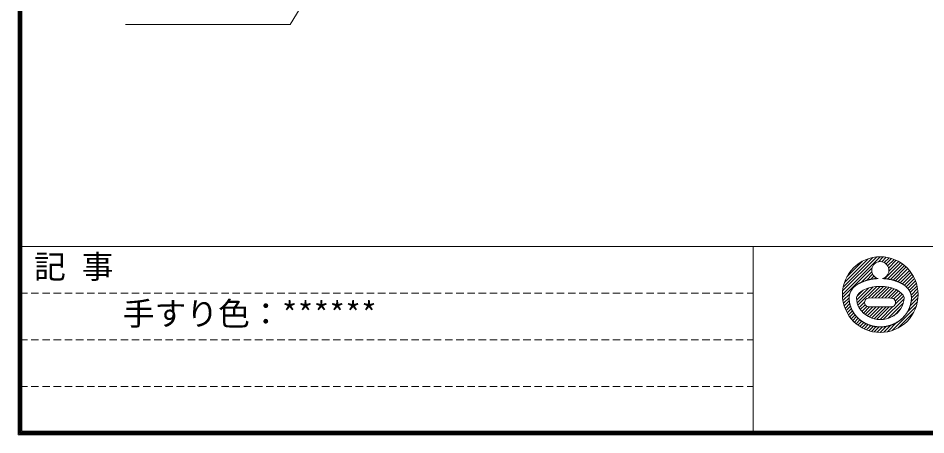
# Model space of a CAD drawing. Units: millimetres at full size; details may follow other scales. Extents: x -3135 to 4022, y -814 to 1448.
# Drawn here: x 819 to 1404, y -814 to -546 of the extents above; entities that cross this region are included whole.
import ezdxf
from ezdxf.enums import TextEntityAlignment as Align

# ---------------------------------------------------------------- set-up
doc = ezdxf.new("R2010")
doc.units = ezdxf.units.MM
doc.header["$LTSCALE"] = 4
doc.linetypes.add('DASHED1', pattern=[1.8, 1.2, -0.6])
doc.layers.add('0-0_0', color=7, linetype='Continuous', lineweight=18)
doc.layers.add('0-F_WAKU', color=7, linetype='Continuous', lineweight=18)
doc.layers.add('0-D_MOJI', color=6, linetype='Continuous')
doc.styles.add('ＭＳ ゴシック', font='')
doc.styles.get('ＭＳ ゴシック').set_extended_font_data('MS Gothic')

msp = doc.modelspace()

# ---------------------------------------------------------------- linework, layer by layer
at = {"layer": '0-0_0'}
for p, q in [((1349.85, -723.884), (1374.107, -699.627)), ((1349.96, -721.652), (1371.875, -699.738)), ((1350.33, -719.161), (1369.384, -700.107)), ((1351.101, -716.269), (1366.492, -700.878)), ((1372.959, -702.896), (1376.15, -699.705)), ((1375.14, -702.837), (1378.044, -699.932)), ((1376.73, -703.368), (1379.814, -700.284)), ((1377.976, -704.243), (1381.478, -700.741)), ((1352.693, -712.556), (1362.778, -702.47)), ((1376.951, -713.753), (1387.27, -703.434)), ((1378.862, -713.964), (1388.532, -704.294)), ((1378.93, -705.41), (1383.048, -701.292)), ((1379.564, -706.898), (1384.532, -701.929)), ((1379.717, -708.866), (1385.938, -702.645)), ((1380.677, -714.27), (1389.726, -705.222)), ((1382.404, -714.664), (1390.853, -706.215)), ((1349.928, -725.927), (1368.788, -707.067)), ((1361.851, -716.125), (1368.729, -709.248)), ((1365.222, -714.876), (1369.26, -710.838)), ((1368.005, -714.214), (1370.135, -712.084)), ((1384.044, -715.146), (1391.915, -707.275)), ((1385.596, -715.715), (1392.911, -708.4)), ((1387.059, -716.373), (1393.842, -709.591)), ((1388.429, -717.124), (1394.704, -710.85)), ((1389.699, -717.976), (1395.496, -712.179)), ((1366.67, -726.156), (1374.161, -718.664)), ((1370.496, -713.844), (1371.302, -713.038)), ((1390.86, -718.937), (1396.215, -713.582)), ((1391.898, -720.02), (1396.855, -715.063)), ((1392.796, -721.242), (1397.41, -716.629)), ((1393.527, -722.633), (1397.871, -718.289)), ((1350.155, -727.821), (1354.579, -723.398)), ((1358.975, -727.487), (1366.767, -719.695)), ((1359.102, -725.238), (1363.156, -721.184)), ((1359.319, -729.264), (1369.53, -719.052)), ((1359.852, -730.853), (1371.954, -718.751)), ((1368.8, -726.147), (1376.213, -718.734)), ((1370.918, -726.15), (1378.131, -718.938)), ((1373.036, -726.154), (1379.93, -719.26)), ((1375.154, -726.157), (1381.619, -719.692)), ((1377.272, -726.16), (1383.199, -720.233)), ((1379.39, -726.164), (1384.669, -720.884)), ((1381.516, -726.16), (1386.021, -721.654)), ((1383.012, -726.784), (1387.24, -722.556)), ((1383.902, -728.016), (1388.297, -723.621)), ((1394.044, -724.237), (1398.227, -720.055)), ((1394.066, -728.458), (1398.544, -723.98)), ((1394.25, -726.153), (1398.459, -721.944)), ((1350.506, -729.591), (1354.142, -725.956)), ((1350.964, -731.255), (1354.262, -727.957)), ((1351.515, -732.825), (1354.569, -729.772)), ((1360.536, -732.289), (1364.079, -728.746)), ((1367.084, -726.144), (1381.577, -726.167)), ((1376.276, -739.884), (1389.493, -726.667)), ((1378.968, -739.313), (1389.095, -729.186)), ((1383.847, -730.192), (1389.138, -724.901)), ((1391.754, -735.013), (1398.084, -728.682)), ((1393.443, -731.202), (1398.442, -726.204)), ((1352.152, -734.31), (1355.025, -731.437)), ((1352.868, -735.715), (1355.608, -732.976)), ((1353.657, -737.047), (1356.299, -734.406)), ((1354.517, -738.309), (1357.088, -735.738)), ((1361.353, -733.594), (1364.456, -730.49)), ((1362.288, -734.78), (1365.52, -731.548)), ((1363.335, -735.854), (1367.268, -731.921)), ((1364.49, -736.82), (1369.392, -731.919)), ((1365.754, -737.678), (1371.516, -731.917)), ((1366.728, -731.922), (1381.574, -731.906)), ((1367.13, -738.424), (1373.639, -731.914)), ((1368.626, -739.049), (1375.763, -731.912)), ((1370.256, -739.54), (1377.886, -731.91)), ((1372.043, -739.875), (1380.01, -731.908)), ((1374.025, -740.014), (1382.348, -731.69)), ((1381.777, -747.111), (1397.334, -731.554)), ((1382.864, -737.539), (1387.495, -732.908)), ((1385.439, -745.57), (1395.793, -735.216)), ((1355.444, -739.503), (1357.968, -736.979)), ((1356.438, -740.63), (1358.934, -738.134)), ((1357.498, -741.692), (1359.985, -739.205)), ((1358.622, -742.688), (1361.118, -740.193)), ((1359.814, -743.619), (1362.332, -741.1)), ((1361.072, -744.481), (1363.63, -741.924)), ((1378.905, -747.862), (1384.957, -741.81)), ((1362.402, -745.273), (1365.014, -742.661)), ((1363.804, -745.992), (1366.491, -743.305)), ((1365.286, -746.632), (1368.068, -743.85)), ((1366.852, -747.187), (1369.756, -744.283)), ((1368.512, -747.648), (1371.572, -744.588)), ((1370.278, -748.004), (1373.54, -744.741)), ((1372.166, -748.236), (1375.706, -744.697)), ((1374.203, -748.321), (1378.142, -744.382)), ((1376.426, -748.219), (1381.016, -743.629))]:
    msp.add_line(p, q, dxfattribs=at)
for points in [[(1046.061, -465.408), (994.242, -550.195), (888.208, -550.195)], [(1359.458, -717.431), (1359.342, -717.509), (1359.223, -717.592), (1359.098, -717.682), (1358.963, -717.78), (1358.821, -717.884), (1358.674, -717.994), (1358.526, -718.108), (1358.378, -718.222), (1358.233, -718.334), (1358.095, -718.444), (1357.965, -718.548), (1357.846, -718.646), (1357.735, -718.739), (1357.632, -718.829), (1357.534, -718.917), (1357.439, -719.006), (1357.345, -719.097), (1357.249, -719.193), (1357.15, -719.295), (1357.046, -719.406), (1356.939, -719.522), (1356.83, -719.642), (1356.722, -719.764), (1356.615, -719.886), (1356.512, -720.004), (1356.415, -720.118), (1356.325, -720.224), (1356.245, -720.321), (1356.172, -720.41), (1356.105, -720.496), (1356.042, -720.578), (1355.982, -720.66), (1355.922, -720.744), (1355.862, -720.833), (1355.799, -720.929), (1355.732, -721.033), (1355.661, -721.144), (1355.589, -721.26), (1355.516, -721.379)], [(1367.334, -714.349), (1367.066, -714.404), (1366.814, -714.457), (1366.582, -714.507), (1366.366, -714.557), (1366.161, -714.606), (1365.962, -714.656), (1365.765, -714.709), (1365.565, -714.766), (1365.356, -714.828), (1365.134, -714.896), (1364.896, -714.971), (1364.645, -715.052), (1364.385, -715.138), (1364.121, -715.227), (1363.858, -715.317), (1363.601, -715.407), (1363.354, -715.494), (1363.122, -715.579), (1362.909, -715.658), (1362.711, -715.734), (1362.526, -715.808), (1362.349, -715.882), (1362.176, -715.958), (1362.004, -716.036), (1361.83, -716.12), (1361.648, -716.209), (1361.456, -716.306), (1361.258, -716.408), (1361.056, -716.515), (1360.853, -716.623), (1360.654, -716.732), (1360.462, -716.837), (1360.28, -716.939), (1360.112, -717.034), (1359.96, -717.122), (1359.822, -717.203), (1359.695, -717.28), (1359.575, -717.355), (1359.458, -717.431)], [(1372.776, -713.668), (1372.727, -713.671), (1372.706, -713.672), (1372.682, -713.673), (1372.654, -713.674), (1372.623, -713.675), (1372.59, -713.677), (1372.555, -713.678), (1372.519, -713.68), (1372.483, -713.682), (1372.446, -713.684), (1372.406, -713.686), (1372.361, -713.689), (1372.308, -713.692), (1372.244, -713.696), (1372.168, -713.701), (1372.075, -713.707), (1371.964, -713.714), (1371.832, -713.724), (1371.683, -713.734), (1371.518, -713.746), (1371.343, -713.759), (1371.159, -713.773), (1370.97, -713.788), (1370.78, -713.805), (1370.591, -713.822), (1370.406, -713.841), (1370.223, -713.86), (1370.038, -713.882), (1369.849, -713.907), (1369.652, -713.934), (1369.445, -713.965), (1369.224, -714), (1368.987, -714.04), (1368.731, -714.084), (1368.46, -714.132), (1368.18, -714.184), (1367.896, -714.238), (1367.612, -714.294), (1367.334, -714.349)], [(1375.618, -713.668), (1375.666, -713.671), (1375.687, -713.672), (1375.712, -713.673), (1375.74, -713.674), (1375.77, -713.675), (1375.804, -713.677), (1375.838, -713.678), (1375.874, -713.68), (1375.911, -713.682), (1375.948, -713.684), (1375.988, -713.686), (1376.033, -713.689), (1376.086, -713.692), (1376.149, -713.696), (1376.226, -713.701), (1376.319, -713.707), (1376.43, -713.714), (1376.562, -713.724), (1376.711, -713.734), (1376.875, -713.746), (1377.051, -713.759), (1377.234, -713.773), (1377.423, -713.788), (1377.614, -713.805), (1377.802, -713.822), (1377.988, -713.841), (1378.171, -713.86), (1378.356, -713.882), (1378.545, -713.907), (1378.741, -713.934), (1378.948, -713.965), (1379.169, -714), (1379.407, -714.04), (1379.662, -714.084), (1379.933, -714.132), (1380.213, -714.184), (1380.498, -714.238), (1380.782, -714.294), (1381.06, -714.349)], [(1381.06, -714.349), (1381.328, -714.404), (1381.579, -714.457), (1381.812, -714.507), (1382.028, -714.557), (1382.233, -714.606), (1382.431, -714.656), (1382.628, -714.709), (1382.829, -714.766), (1383.038, -714.828), (1383.26, -714.896), (1383.498, -714.971), (1383.749, -715.052), (1384.009, -715.138), (1384.272, -715.227), (1384.535, -715.317), (1384.792, -715.407), (1385.039, -715.494), (1385.271, -715.579), (1385.485, -715.658), (1385.682, -715.734), (1385.868, -715.808), (1386.045, -715.882), (1386.217, -715.958), (1386.389, -716.036), (1386.564, -716.12), (1386.746, -716.209), (1386.937, -716.306), (1387.136, -716.408), (1387.338, -716.515), (1387.54, -716.623), (1387.74, -716.732), (1387.932, -716.837), (1388.114, -716.939), (1388.282, -717.034), (1388.434, -717.122), (1388.571, -717.203), (1388.698, -717.28), (1388.819, -717.355), (1388.935, -717.431)], [(1388.935, -717.431), (1389.051, -717.509), (1389.17, -717.592), (1389.296, -717.682), (1389.431, -717.78), (1389.573, -717.884), (1389.719, -717.994), (1389.868, -718.108), (1390.016, -718.222), (1390.16, -718.334), (1390.299, -718.444), (1390.429, -718.548), (1390.548, -718.646), (1390.658, -718.739), (1390.762, -718.829), (1390.86, -718.917), (1390.955, -719.006), (1391.049, -719.097), (1391.144, -719.193), (1391.244, -719.295), (1391.347, -719.406), (1391.454, -719.522), (1391.563, -719.642), (1391.672, -719.764), (1391.779, -719.886), (1391.882, -720.004), (1391.979, -720.118), (1392.068, -720.224), (1392.149, -720.321), (1392.222, -720.41), (1392.289, -720.496), (1392.352, -720.578), (1392.412, -720.66), (1392.471, -720.744), (1392.532, -720.833), (1392.595, -720.929), (1392.662, -721.033), (1392.733, -721.144), (1392.805, -721.26), (1392.878, -721.379)], [(1355.516, -721.379), (1355.443, -721.498), (1355.373, -721.617), (1355.306, -721.731), (1355.244, -721.84), (1355.187, -721.941), (1355.135, -722.037), (1355.086, -722.13), (1355.041, -722.222), (1354.997, -722.314), (1354.954, -722.411), (1354.91, -722.513), (1354.866, -722.624), (1354.818, -722.743), (1354.769, -722.871), (1354.72, -723.004), (1354.67, -723.14), (1354.622, -723.277), (1354.575, -723.412), (1354.531, -723.543), (1354.491, -723.667), (1354.455, -723.782), (1354.423, -723.89), (1354.394, -723.992), (1354.369, -724.09), (1354.346, -724.185), (1354.326, -724.28), (1354.307, -724.376), (1354.29, -724.474), (1354.273, -724.576), (1354.257, -724.681), (1354.242, -724.786), (1354.228, -724.89), (1354.216, -724.991), (1354.204, -725.086), (1354.194, -725.176), (1354.184, -725.256), (1354.177, -725.326), (1354.171, -725.387), (1354.166, -725.44)], [(1392.878, -721.379), (1392.95, -721.498), (1393.02, -721.617), (1393.088, -721.731), (1393.15, -721.84), (1393.207, -721.941), (1393.259, -722.037), (1393.307, -722.13), (1393.352, -722.222), (1393.396, -722.314), (1393.44, -722.411), (1393.483, -722.513), (1393.528, -722.624), (1393.576, -722.743), (1393.624, -722.871), (1393.674, -723.004), (1393.724, -723.14), (1393.772, -723.277), (1393.819, -723.412), (1393.863, -723.543), (1393.903, -723.667), (1393.939, -723.782), (1393.971, -723.89), (1393.999, -723.992), (1394.024, -724.09), (1394.047, -724.185), (1394.068, -724.28), (1394.086, -724.376), (1394.104, -724.474), (1394.121, -724.576), (1394.136, -724.681), (1394.152, -724.786), (1394.165, -724.89), (1394.178, -724.991), (1394.19, -725.086), (1394.2, -725.176), (1394.209, -725.256), (1394.217, -725.326), (1394.223, -725.387), (1394.228, -725.44)], [(1354.166, -725.44), (1354.162, -725.487), (1354.158, -725.528), (1354.156, -725.565), (1354.153, -725.6), (1354.152, -725.633), (1354.15, -725.666), (1354.148, -725.699), (1354.147, -725.73), (1354.146, -725.76), (1354.145, -725.788), (1354.144, -725.814), (1354.144, -725.836), (1354.142, -725.898)], [(1354.142, -725.897), (1354.142, -726.172), (1354.142, -726.287), (1354.142, -726.425), (1354.144, -726.583), (1354.146, -726.756), (1354.151, -726.942), (1354.158, -727.138), (1354.168, -727.341), (1354.18, -727.546), (1354.197, -727.754), (1354.218, -727.966), (1354.246, -728.188), (1354.282, -728.425), (1354.328, -728.682), (1354.384, -728.964), (1354.452, -729.277), (1354.535, -729.625), (1354.632, -730.01), (1354.742, -730.428), (1354.865, -730.868), (1354.998, -731.324), (1355.14, -731.785), (1355.289, -732.245), (1355.444, -732.694), (1355.602, -733.124), (1355.765, -733.528), (1355.934, -733.912), (1356.114, -734.282), (1356.308, -734.645), (1356.522, -735.007), (1356.759, -735.374), (1357.024, -735.755), (1357.32, -736.155), (1357.649, -736.579), (1358.008, -737.02), (1358.388, -737.472), (1358.782, -737.926), (1359.183, -738.374), (1359.585, -738.807)], [(1354.142, -725.898), (1354.142, -725.899), (1354.142, -725.899), (1354.142, -725.9), (1354.142, -725.9), (1354.142, -725.9), (1354.142, -725.901), (1354.142, -725.901), (1354.142, -725.902), (1354.142, -725.904), (1354.142, -725.909), (1354.142, -725.92), (1354.142, -725.937), (1354.142, -725.962), (1354.142, -725.998), (1354.142, -726.046), (1354.142, -726.106), (1354.142, -726.178), (1354.142, -726.26), (1354.143, -726.351), (1354.144, -726.448), (1354.146, -726.55), (1354.149, -726.656), (1354.152, -726.763), (1354.157, -726.871), (1354.163, -726.982), (1354.17, -727.098), (1354.18, -727.222), (1354.192, -727.356), (1354.208, -727.503), (1354.226, -727.666), (1354.248, -727.848), (1354.274, -728.049), (1354.304, -728.267), (1354.337, -728.497), (1354.372, -728.736), (1354.41, -728.977), (1354.45, -729.219), (1354.491, -729.455), (1354.533, -729.682)], [(1354.533, -729.682), (1354.576, -729.896), (1354.62, -730.102), (1354.667, -730.301), (1354.719, -730.499), (1354.776, -730.7), (1354.839, -730.908), (1354.91, -731.126), (1354.99, -731.36), (1355.079, -731.611), (1355.176, -731.876), (1355.28, -732.15), (1355.388, -732.428), (1355.498, -732.706), (1355.609, -732.978), (1355.718, -733.238), (1355.823, -733.483), (1355.923, -733.709), (1356.021, -733.919), (1356.117, -734.117), (1356.216, -734.308), (1356.319, -734.498), (1356.428, -734.689), (1356.547, -734.888), (1356.677, -735.099), (1356.82, -735.324), (1356.975, -735.562), (1357.137, -735.807), (1357.305, -736.055), (1357.474, -736.302), (1357.642, -736.544), (1357.807, -736.775), (1357.964, -736.991), (1358.112, -737.19), (1358.254, -737.374), (1358.392, -737.547), (1358.53, -737.712), (1358.673, -737.876), (1358.822, -738.04), (1358.981, -738.208)], [(1392.951, -732.65), (1393.032, -732.45), (1393.108, -732.249), (1393.182, -732.042), (1393.255, -731.823), (1393.329, -731.588), (1393.406, -731.332), (1393.485, -731.062), (1393.564, -730.78), (1393.642, -730.492), (1393.718, -730.203), (1393.79, -729.92), (1393.856, -729.645), (1393.917, -729.386), (1393.97, -729.146), (1394.015, -728.922), (1394.054, -728.713), (1394.088, -728.515), (1394.116, -728.326), (1394.139, -728.142), (1394.159, -727.962), (1394.176, -727.781), (1394.19, -727.598), (1394.202, -727.416), (1394.212, -727.236), (1394.221, -727.063), (1394.228, -726.899), (1394.234, -726.747), (1394.238, -726.61), (1394.242, -726.492), (1394.244, -726.394), (1394.246, -726.314), (1394.248, -726.251), (1394.249, -726.201), (1394.25, -726.162), (1394.251, -726.131), (1394.251, -726.105), (1394.251, -726.081), (1394.251, -726.058), (1394.252, -726.036)], [(1393.007, -732.393), (1393.19, -731.899), (1393.361, -731.416), (1393.517, -730.953), (1393.656, -730.52), (1393.774, -730.122), (1393.875, -729.757), (1393.959, -729.422), (1394.027, -729.11), (1394.083, -728.817), (1394.127, -728.538), (1394.162, -728.269), (1394.189, -728.005), (1394.21, -727.742), (1394.225, -727.484), (1394.236, -727.233), (1394.244, -726.995), (1394.248, -726.773), (1394.251, -726.572), (1394.252, -726.396), (1394.252, -725.897)], [(1394.228, -725.44), (1394.232, -725.487), (1394.236, -725.528), (1394.238, -725.565), (1394.24, -725.6), (1394.242, -725.633), (1394.244, -725.666), (1394.245, -725.699), (1394.246, -725.73), (1394.248, -725.76), (1394.248, -725.788), (1394.249, -725.814), (1394.25, -725.836), (1394.252, -725.898)], [(1394.252, -726.036), (1394.252, -726.014), (1394.252, -725.994), (1394.252, -725.974), (1394.252, -725.957), (1394.252, -725.942), (1394.252, -725.898)], [(1378.119, -744.475), (1378.559, -744.377), (1379.016, -744.258), (1379.5, -744.117), (1380.018, -743.954), (1380.564, -743.77), (1381.127, -743.571), (1381.696, -743.36), (1382.263, -743.14), (1382.816, -742.916), (1383.345, -742.692), (1383.841, -742.471), (1384.296, -742.256), (1384.715, -742.042), (1385.107, -741.825), (1385.481, -741.598), (1385.845, -741.357), (1386.208, -741.095), (1386.577, -740.808), (1386.963, -740.489), (1387.37, -740.136), (1387.793, -739.753), (1388.225, -739.349), (1388.658, -738.931), (1389.085, -738.506), (1389.497, -738.082), (1389.887, -737.667), (1390.247, -737.268), (1390.572, -736.89), (1390.865, -736.528), (1391.13, -736.176), (1391.372, -735.825), (1391.596, -735.469), (1391.808, -735.101), (1392.012, -734.712), (1392.214, -734.297), (1392.416, -733.85), (1392.617, -733.377), (1392.816, -732.889), (1393.007, -732.393)], [(1386.831, -740.537), (1387.07, -740.353), (1387.303, -740.171), (1387.527, -739.993), (1387.736, -739.824), (1387.928, -739.665), (1388.104, -739.513), (1388.271, -739.366), (1388.43, -739.219), (1388.586, -739.068), (1388.742, -738.911), (1388.903, -738.744), (1389.073, -738.562), (1389.253, -738.363), (1389.442, -738.151), (1389.636, -737.929), (1389.832, -737.702), (1390.026, -737.472), (1390.214, -737.246), (1390.394, -737.027), (1390.562, -736.818), (1390.715, -736.622), (1390.855, -736.438), (1390.986, -736.259), (1391.109, -736.082), (1391.228, -735.902), (1391.347, -735.716), (1391.467, -735.518), (1391.592, -735.304), (1391.725, -735.072), (1391.863, -734.825), (1392.003, -734.568), (1392.144, -734.304), (1392.283, -734.039), (1392.417, -733.778), (1392.544, -733.525), (1392.662, -733.286), (1392.768, -733.062), (1392.863, -732.852), (1392.951, -732.65)], [(1358.981, -738.208), (1359.155, -738.387), (1359.344, -738.577), (1359.547, -738.777), (1359.759, -738.982), (1359.977, -739.19), (1360.196, -739.395), (1360.414, -739.596), (1360.624, -739.787), (1360.825, -739.966), (1361.013, -740.129), (1361.191, -740.28), (1361.364, -740.42), (1361.535, -740.553), (1361.709, -740.683), (1361.89, -740.813), (1362.082, -740.945), (1362.29, -741.084), (1362.516, -741.231), (1362.757, -741.385), (1363.009, -741.543), (1363.266, -741.701), (1363.524, -741.858), (1363.78, -742.01), (1364.027, -742.154), (1364.261, -742.288), (1364.48, -742.41), (1364.686, -742.521), (1364.885, -742.623), (1365.08, -742.719), (1365.278, -742.811), (1365.483, -742.902), (1365.699, -742.993), (1365.931, -743.087), (1366.184, -743.186), (1366.452, -743.289), (1366.731, -743.393), (1367.016, -743.497), (1367.302, -743.598), (1367.584, -743.696)], [(1359.585, -738.807), (1359.979, -739.218), (1360.359, -739.599), (1360.72, -739.943), (1361.068, -740.256), (1361.411, -740.542), (1361.757, -740.808), (1362.114, -741.059), (1362.49, -741.303), (1362.893, -741.544), (1363.331, -741.79), (1363.81, -742.044), (1364.322, -742.303), (1364.858, -742.563), (1365.407, -742.82), (1365.961, -743.069), (1366.508, -743.306), (1367.04, -743.525), (1367.545, -743.722), (1368.018, -743.895), (1368.466, -744.044), (1368.898, -744.172), (1369.324, -744.28), (1369.754, -744.372), (1370.198, -744.449), (1370.667, -744.514), (1371.169, -744.57), (1371.712, -744.619), (1372.288, -744.659), (1372.886, -744.692), (1373.495, -744.716), (1374.104, -744.732), (1374.703, -744.739), (1375.28, -744.736), (1375.825, -744.724), (1376.33, -744.701), (1376.802, -744.666), (1377.251, -744.618), (1377.686, -744.555), (1378.119, -744.475)], [(1377.54, -744.51), (1377.762, -744.47), (1377.992, -744.425), (1378.239, -744.374), (1378.504, -744.315), (1378.784, -744.25), (1379.074, -744.181), (1379.37, -744.108), (1379.664, -744.033), (1379.953, -743.957), (1380.23, -743.882), (1380.492, -743.809), (1380.733, -743.738), (1380.958, -743.669), (1381.171, -743.6), (1381.377, -743.528), (1381.582, -743.452), (1381.79, -743.37), (1382.007, -743.28), (1382.238, -743.181), (1382.485, -743.072), (1382.746, -742.953), (1383.016, -742.828), (1383.29, -742.698), (1383.563, -742.566), (1383.83, -742.435), (1384.086, -742.306), (1384.326, -742.183), (1384.548, -742.066), (1384.753, -741.954), (1384.947, -741.843), (1385.134, -741.732), (1385.318, -741.617), (1385.505, -741.495), (1385.699, -741.364), (1385.903, -741.221), (1386.122, -741.064), (1386.353, -740.895), (1386.59, -740.718), (1386.831, -740.537)], [(1367.584, -743.696), (1367.856, -743.789), (1368.113, -743.873), (1368.353, -743.949), (1368.578, -744.017), (1368.794, -744.078), (1369.006, -744.133), (1369.218, -744.184), (1369.438, -744.233), (1369.668, -744.28), (1369.916, -744.326), (1370.183, -744.374), (1370.467, -744.421), (1370.762, -744.468), (1371.063, -744.514), (1371.364, -744.558), (1371.66, -744.598), (1371.946, -744.635), (1372.216, -744.668), (1372.466, -744.695), (1372.7, -744.718), (1372.924, -744.735), (1373.143, -744.748), (1373.362, -744.756), (1373.587, -744.761), (1373.823, -744.762), (1374.075, -744.76), (1374.346, -744.754), (1374.634, -744.745), (1374.933, -744.734), (1375.238, -744.72), (1375.542, -744.704), (1375.84, -744.686), (1376.128, -744.667), (1376.398, -744.646), (1376.65, -744.624), (1376.884, -744.6), (1377.107, -744.574), (1377.324, -744.544), (1377.54, -744.51)]]:
    msp.add_lwpolyline(points, dxfattribs=at)
msp.add_circle((1374.197, -723.974), 24.347, dxfattribs=at)
for centre, radius, start, end in [((1374.197, -708.305), 5.548, 285.316, 255.163), ((1366.96, -729.036), 2.895, 87.543, 274.722), ((1381.193, -729.036), 2.895, 262.562, 97.443)]:
    msp.add_arc(centre, radius, start, end, dxfattribs=at)
for centre, major_axis, ratio, start_param, end_param in [((1374.158, -727.108), (-15.44, 0), 0.546875, 4.7098907, 6.1394595), ((1374.235, -727.108), (15.44, 0), 0.546875, 0.1437258, 1.5732946), ((1374.197, -725.902), (-15.319, 0), 0.92126, 6.2828981, 9.4250652)]:
    msp.add_ellipse(centre, major_axis=major_axis, ratio=ratio, start_param=start_param, end_param=end_param, dxfattribs=at)
at = {"layer": '0-F_WAKU'}
for p, q in [((819.207, 1448.2), (819.207, -814.2)), ((819.807, 1447.6), (819.807, -813.6)), ((820.407, 1447), (820.407, -813)), ((821.007, 1446.4), (821.007, -812.4)), ((821.607, 1445.8), (821.607, -811.8)), ((820.407, -693), (4020.407, -693)), ((1292.407, -693), (1292.407, -813)), ((821.607, -811.8), (4019.207, -811.8)), ((819.207, -814.2), (4021.607, -814.2)), ((819.807, -813.6), (4021.007, -813.6)), ((820.407, -813), (4020.407, -813)), ((821.007, -812.4), (4019.807, -812.4))]:
    msp.add_line(p, q, dxfattribs=at)
at = {"layer": '0-F_WAKU', "linetype": 'DASHED1'}
for p, q in [((820.407, -723), (1292.407, -723)), ((820.407, -753), (1292.407, -753)), ((820.407, -783), (1292.407, -783))]:
    msp.add_line(p, q, dxfattribs=at)

# ---------------------------------------------------------------- texts
at = {"layer": '0-D_MOJI', "style": 'ＭＳ ゴシック'}
for s, p in [('記 事', (829.401, -718.01)), ('手すり色：******', (886.493, -748.258))]:
    msp.add_text(s, height=15.01, dxfattribs=at).set_placement(p, align=Align.BOTTOM_LEFT)

doc.saveas('drawing.dxf')
